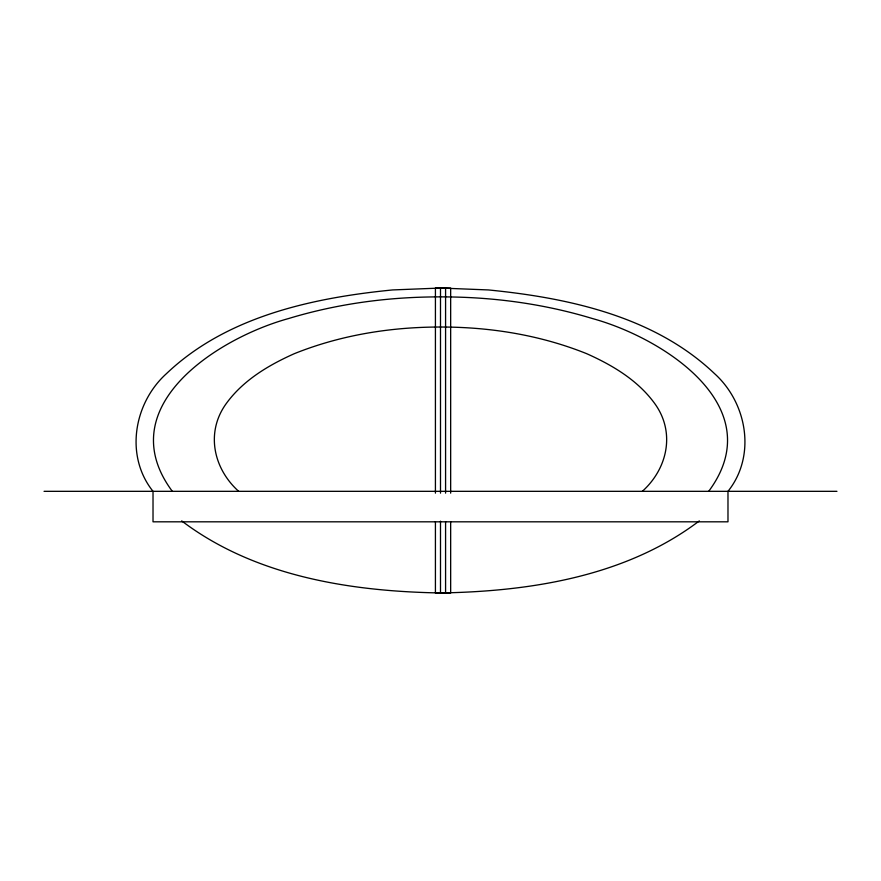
<?xml version="1.0" encoding="UTF-8"?>
<svg xmlns="http://www.w3.org/2000/svg" width="881" height="881" viewBox="0 0 881 881"><rect width="100%" height="100%" fill="white"/><g stroke="black" fill="none" stroke-linecap="round" stroke-linejoin="round"><path stroke-width="1.32" d="M708.687 491.323C771.36 406.945 663.514 338.073 592.417 318.537C547.619 304.947 500.882 298.042 454.111 297.029A606.646 606.646 0 0 0 426.889 297.029C380.118 298.042 333.381 304.947 288.583 318.537C217.486 338.073 109.64 406.945 172.313 491.323M642.348 491.323C667.908 468.296 675.595 431.657 654.308 402.969C637.359 379.964 612.361 365.152 586.702 353.688C540.394 335.066 490.276 326.983 440.5 327.027C390.724 326.983 340.606 335.066 294.298 353.688C268.639 365.152 243.641 379.964 226.692 402.969C205.405 431.657 213.092 468.296 238.652 491.323M699.316 520.902C625.962 576.471 530.285 591.426 440.5 592.957C350.715 591.426 255.038 576.471 181.684 520.902M440.5 288.043L392.618 289.937C312.59 297.833 226.56 316.4 166.509 373.588C133.846 402.991 124.595 455.84 153.019 491.323L153.019 521.816L727.981 521.816L727.981 491.323C756.405 455.84 747.154 402.991 714.491 373.588C654.44 316.4 568.41 297.833 488.382 289.937L440.5 288.043L440.5 493.151M44.05 491.323L836.95 491.323M450.665 493.151L450.665 288.043L435.423 288.043L435.423 493.151M450.665 521.607L450.665 592.957L435.423 592.957L435.423 521.607M445.577 288.043L445.577 493.151M445.577 521.607L445.577 592.957M440.5 521.167L440.5 592.957"/></g></svg>
